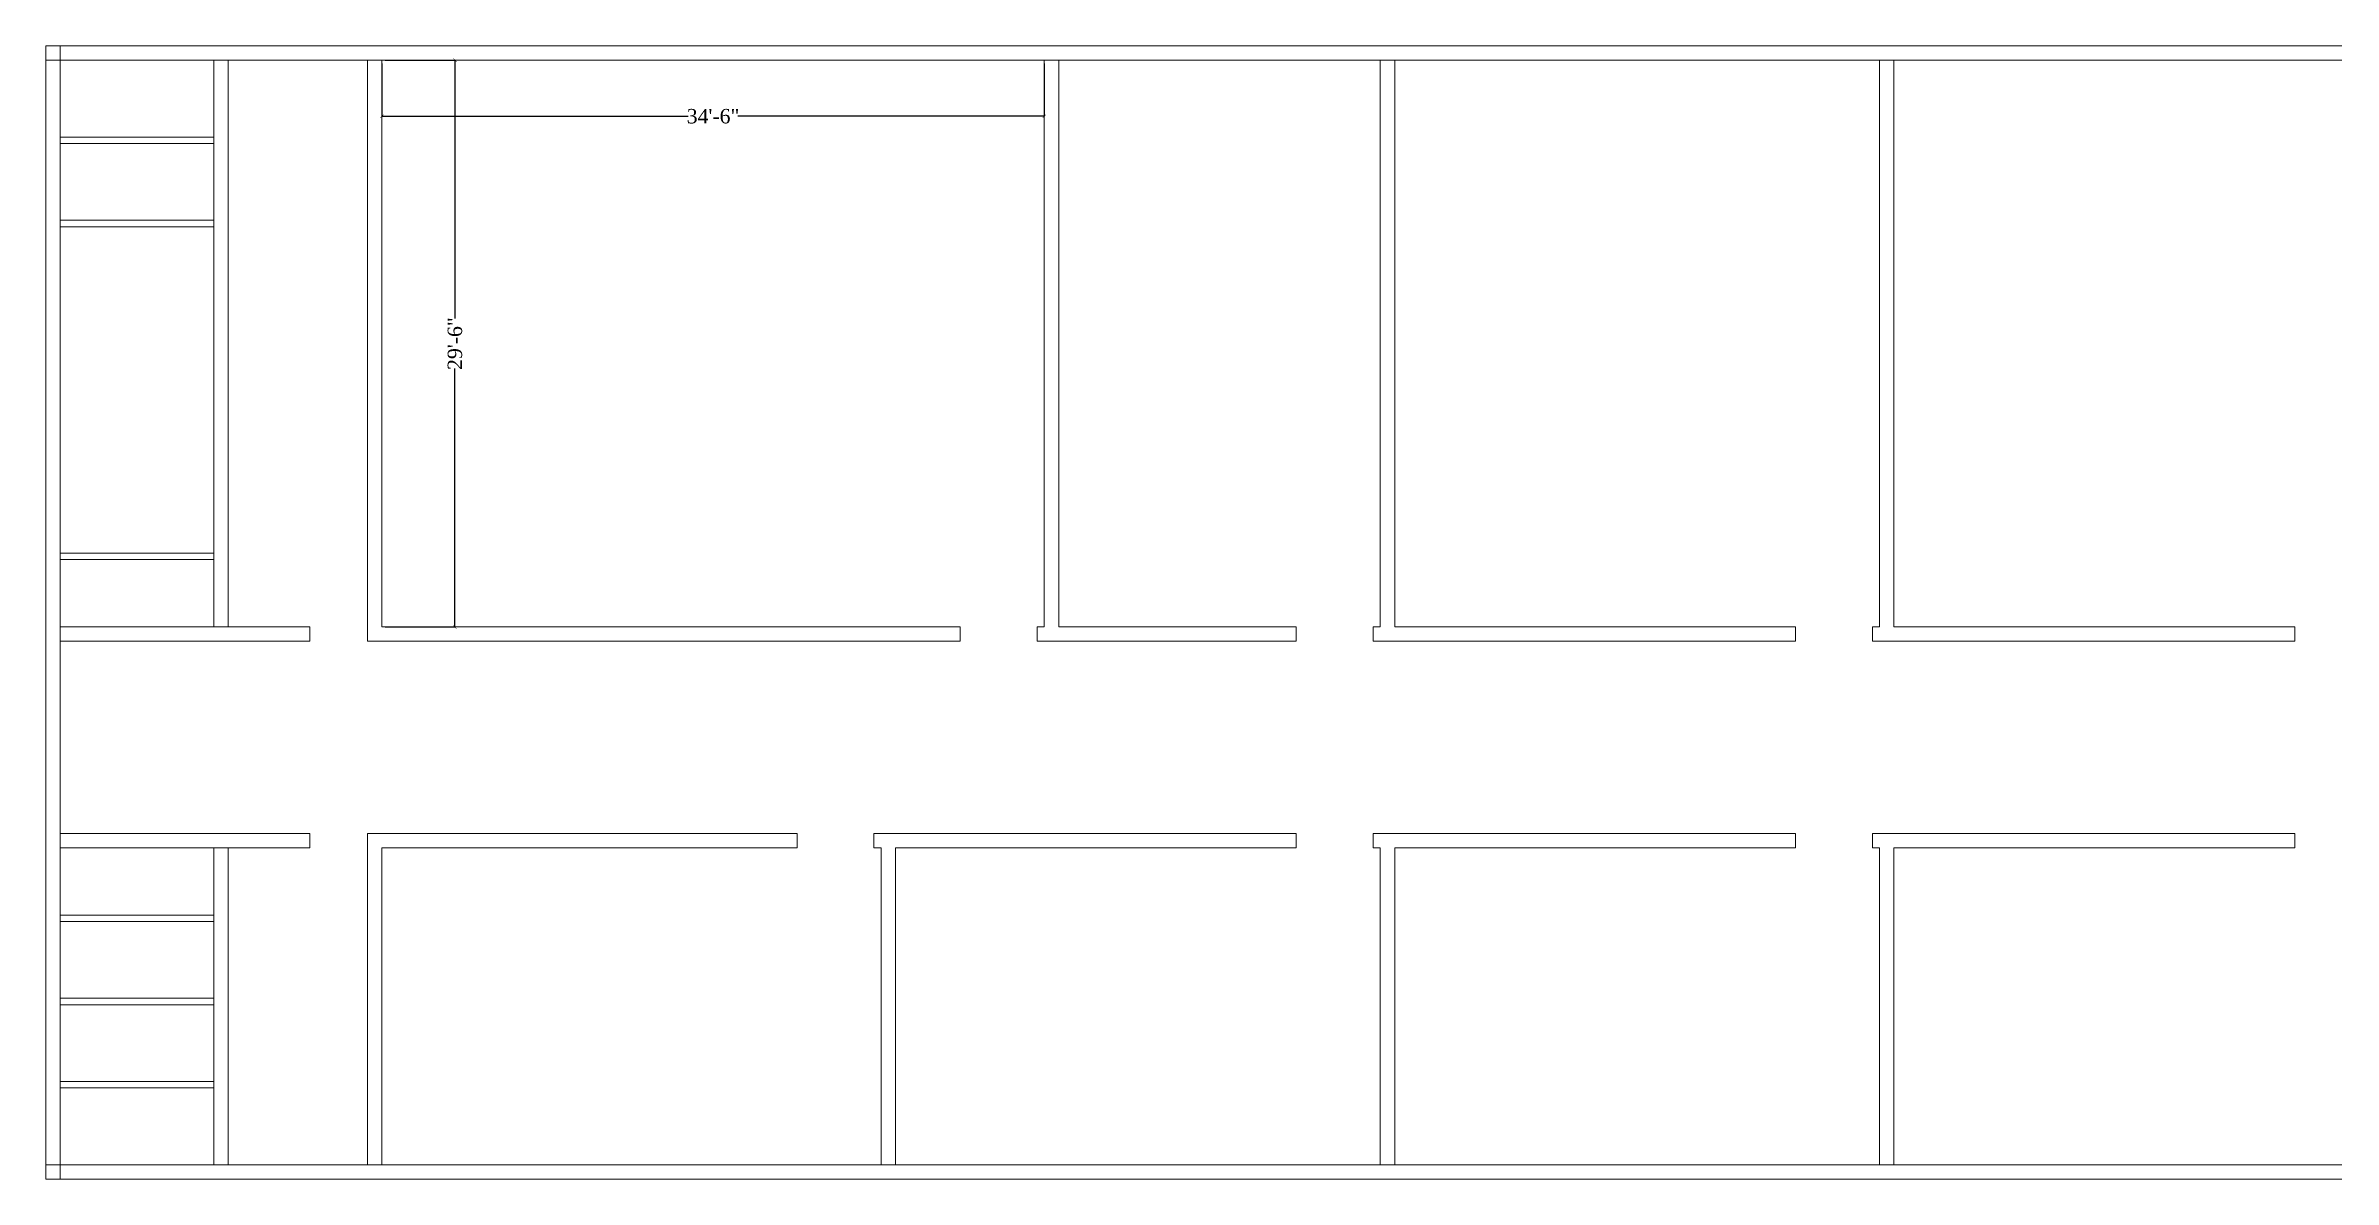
# Model space of a CAD drawing. Header units: inches. Extents: x 35409 to 40742, y 25289 to 31091.
# Drawn here: x 35409 to 36838, y 30383 to 31091 of the extents above; entities that cross this region are included whole.
import ezdxf

# ---------------------------------------------------------------- set-up
doc = ezdxf.new("R2010")
doc.units = ezdxf.units.IN
doc.header["$MEASUREMENT"] = 0
doc.header["$PDMODE"] = 2
doc.layers.add('WALL', color=7, linetype='Continuous', lineweight=13)
doc.styles.get("Standard").update_dxf_attribs({"font": 'romantic.ttf', "height": 9})
doc.dimstyles.new('WORKING', dxfattribs={"dimtxt": 5, "dimasz": 2, "dimexe": 0, "dimexo": 2, "dimgap": 0.09, "dimtad": 0, "dimdec": 1, "dimzin": 0, "dimdsep": 46, "dimlunit": 4, "dimtxsty": 'Standard', "dimblk": 'ARCHTICK', "dimcen": 0.09, "dimclrd": 252, "dimclre": 252, "dimclrt": 7, "dimadec": 0, "dimazin": 0, "dimtfac": 1, "dimtdec": 1, "dimtmove": 2, "dimatfit": 0, "dimfxl": 0, "dimtolj": 1, "dimtzin": 0, "dimarcsym": 0})

# ---------------------------------------------------------------- blocks, each defined once
blk = doc.blocks.new('_ArchTick')
at = {"color": 0, "const_width": 0.15}
blk.add_lwpolyline([(-0.5, -0.5), (0.5, 0.5)], dxfattribs=at)
blk = doc.blocks.new('*D113')
at = {"layer": 'Defpoints', "color": 0, "lineweight": 0}
for p in [(35618.6, 31081.7), (35618.6, 30727.7), (35664.3, 30727.7)]:
    blk.add_point(p, dxfattribs=at)
at = {"layer": 'WALL', "color": 252, "lineweight": -2}
for p, q in [((35620.6, 31081.7), (35664.3, 31081.7)), ((35664.3, 31081.7), (35664.3, 30920.3)), ((35664.3, 30727.7), (35664.3, 30889.2)), ((35620.6, 30727.7), (35664.3, 30727.7))]:
    blk.add_line(p, q, dxfattribs=at)
at = {"layer": 'WALL', "color": 252, "lineweight": -2, "xscale": 2, "yscale": 2, "zscale": 2}
for p, rotation in [((35664.3, 31081.7), 90), ((35664.3, 30727.7), 270)]:
    blk.add_blockref('_ArchTick', p, dxfattribs=dict(at, rotation=rotation))
at = {"layer": 'WALL', "color": 7, "lineweight": 0, "insert": (35664.3, 30904.7), "char_height": 9, "attachment_point": 5, "rotation": 90}
blk.add_mtext('\\A1;29\'-6"', dxfattribs=at)
blk = doc.blocks.new('*D114')
at = {"layer": 'Defpoints', "color": 0, "lineweight": 0}
for p in [(35618.6, 31081.7), (36032.6, 31081.7), (36032.6, 31046.7)]:
    blk.add_point(p, dxfattribs=at)
at = {"layer": 'WALL', "color": 252, "lineweight": -2}
for p, q in [((35618.6, 31079.7), (35618.6, 31046.7)), ((36032.6, 31079.7), (36032.6, 31046.7)), ((35618.6, 31046.7), (35810.1, 31046.7)), ((36032.6, 31046.7), (35841, 31046.7))]:
    blk.add_line(p, q, dxfattribs=at)
at = {"layer": 'WALL', "color": 252, "lineweight": -2, "xscale": 2, "yscale": 2, "zscale": 2, "rotation": 180}
blk.add_blockref('_ArchTick', (35618.6, 31046.7), dxfattribs=at)
at = {"layer": 'WALL', "color": 252, "lineweight": -2, "xscale": 2, "yscale": 2, "zscale": 2}
blk.add_blockref('_ArchTick', (36032.6, 31046.7), dxfattribs=at)
at = {"layer": 'WALL', "color": 7, "lineweight": 0, "insert": (35825.6, 31046.7), "char_height": 9, "attachment_point": 5}
blk.add_mtext('\\A1;34\'-6"', dxfattribs=at)

msp = doc.modelspace()

# ---------------------------------------------------------------- linework, layer by layer
at = {"layer": 'WALL', "lineweight": 0}
for p, q in [((35408.59, 31090.74), (35408.59, 30382.74)), ((35408.59, 31090.74), (39248.59, 31090.74)), ((35408.59, 31081.74), (36866.59, 31081.74)), ((35417.59, 31090.74), (35417.59, 30382.74)), ((35513.59, 31081.74), (35513.59, 30727.74)), ((35522.59, 31081.74), (35522.59, 30727.74)), ((35609.59, 31081.74), (35609.59, 30727.74)), ((35618.59, 31081.74), (35618.59, 30727.74)), ((36032.59, 31081.74), (36032.59, 30727.74)), ((36041.59, 31081.74), (36041.59, 30727.74)), ((36242.59, 31081.74), (36242.59, 30727.74)), ((36251.59, 31081.74), (36251.59, 30727.74)), ((36554.59, 31081.74), (36554.59, 30727.74)), ((36563.59, 31081.74), (36563.59, 30727.74)), ((35513.59, 31033.74), (35417.59, 31033.74)), ((35513.59, 31029.74), (35417.59, 31029.74)), ((35513.59, 30981.74), (35417.59, 30981.74)), ((35513.59, 30977.74), (35417.59, 30977.74)), ((35513.59, 30773.74), (35417.59, 30773.74)), ((35513.59, 30769.74), (35417.59, 30769.74)), ((35417.59, 30727.74), (35573.59, 30727.74)), ((35573.59, 30727.74), (35573.59, 30718.74)), ((35609.59, 30727.74), (35609.59, 30718.74)), ((35618.59, 30727.74), (35980.09, 30727.74)), ((35980.09, 30727.74), (35980.09, 30718.74)), ((36028.09, 30727.74), (36032.59, 30727.74)), ((36028.09, 30727.74), (36028.09, 30718.74)), ((36041.59, 30727.74), (36190.09, 30727.74)), ((36190.09, 30727.74), (36190.09, 30718.74)), ((36238.09, 30727.74), (36242.59, 30727.74)), ((36238.09, 30727.74), (36238.09, 30718.74)), ((36251.59, 30727.74), (36502.09, 30727.74)), ((36502.09, 30727.74), (36502.09, 30718.74)), ((36550.09, 30727.74), (36554.59, 30727.74)), ((36550.09, 30727.74), (36550.09, 30718.74)), ((36563.59, 30727.74), (36814.09, 30727.74)), ((36814.09, 30727.74), (36814.09, 30718.74)), ((35417.59, 30718.74), (35573.59, 30718.74)), ((35609.59, 30718.74), (35980.09, 30718.74)), ((36028.09, 30718.74), (36190.09, 30718.74)), ((36238.09, 30718.74), (36502.09, 30718.74)), ((36550.09, 30718.74), (36814.09, 30718.74)), ((35417.59, 30598.74), (35573.59, 30598.74)), ((35573.59, 30589.74), (35573.59, 30598.74)), ((35609.59, 30598.74), (35878.09, 30598.74)), ((35609.59, 30589.74), (35609.59, 30598.74)), ((35878.09, 30589.74), (35878.09, 30598.74)), ((35926.09, 30598.74), (36190.09, 30598.74)), ((35926.09, 30589.74), (35926.09, 30598.74)), ((36190.09, 30589.74), (36190.09, 30598.74)), ((36238.09, 30598.74), (36502.09, 30598.74)), ((36238.09, 30589.74), (36238.09, 30598.74)), ((36502.09, 30589.74), (36502.09, 30598.74)), ((36550.09, 30598.74), (36814.09, 30598.74)), ((36550.09, 30589.74), (36550.09, 30598.74)), ((36814.09, 30589.74), (36814.09, 30598.74)), ((35417.59, 30589.74), (35573.59, 30589.74)), ((35513.59, 30391.74), (35513.59, 30589.74)), ((35522.59, 30391.74), (35522.59, 30589.74)), ((35609.59, 30589.74), (35609.59, 30391.74)), ((35618.59, 30589.74), (35618.59, 30391.74)), ((35618.59, 30589.74), (35878.09, 30589.74)), ((35926.09, 30589.74), (35930.59, 30589.74)), ((35930.59, 30589.74), (35930.59, 30391.74)), ((35939.59, 30589.74), (35939.59, 30391.74)), ((35939.59, 30589.74), (36190.09, 30589.74)), ((36238.09, 30589.74), (36242.59, 30589.74)), ((36242.59, 30589.74), (36242.59, 30391.74)), ((36251.59, 30589.74), (36251.59, 30391.74)), ((36251.59, 30589.74), (36502.09, 30589.74)), ((36550.09, 30589.74), (36554.59, 30589.74)), ((36554.59, 30589.74), (36554.59, 30391.74)), ((36563.59, 30589.74), (36563.59, 30391.74)), ((36563.59, 30589.74), (36814.09, 30589.74)), ((35513.59, 30547.74), (35417.59, 30547.74)), ((35513.59, 30543.74), (35417.59, 30543.74)), ((35513.59, 30495.74), (35417.59, 30495.74)), ((35513.59, 30491.74), (35417.59, 30491.74)), ((35513.59, 30443.74), (35417.59, 30443.74)), ((35513.59, 30439.74), (35417.59, 30439.74)), ((35408.59, 30391.74), (36866.59, 30391.74)), ((35408.59, 30382.74), (36866.59, 30382.74))]:
    msp.add_line(p, q, dxfattribs=at)

# ---------------------------------------------------------------- dimensions: what is measured, and where the dimension line sits
for p2, distance, picture, middle in [((36032.59, 31081.74), -35.07, '*D114', (35825.59, 31046.66)), ((35618.59, 30727.74), 45.73, '*D113', (35664.32, 30904.74))]:
    dim = msp.add_aligned_dim(p1=(35618.59, 31081.74), p2=p2, distance=distance, dimstyle='WORKING', dxfattribs=at)
    dim.commit()
    dim.dimension.update_dxf_attribs({"geometry": picture, "text_midpoint": middle})

doc.saveas('drawing.dxf')
